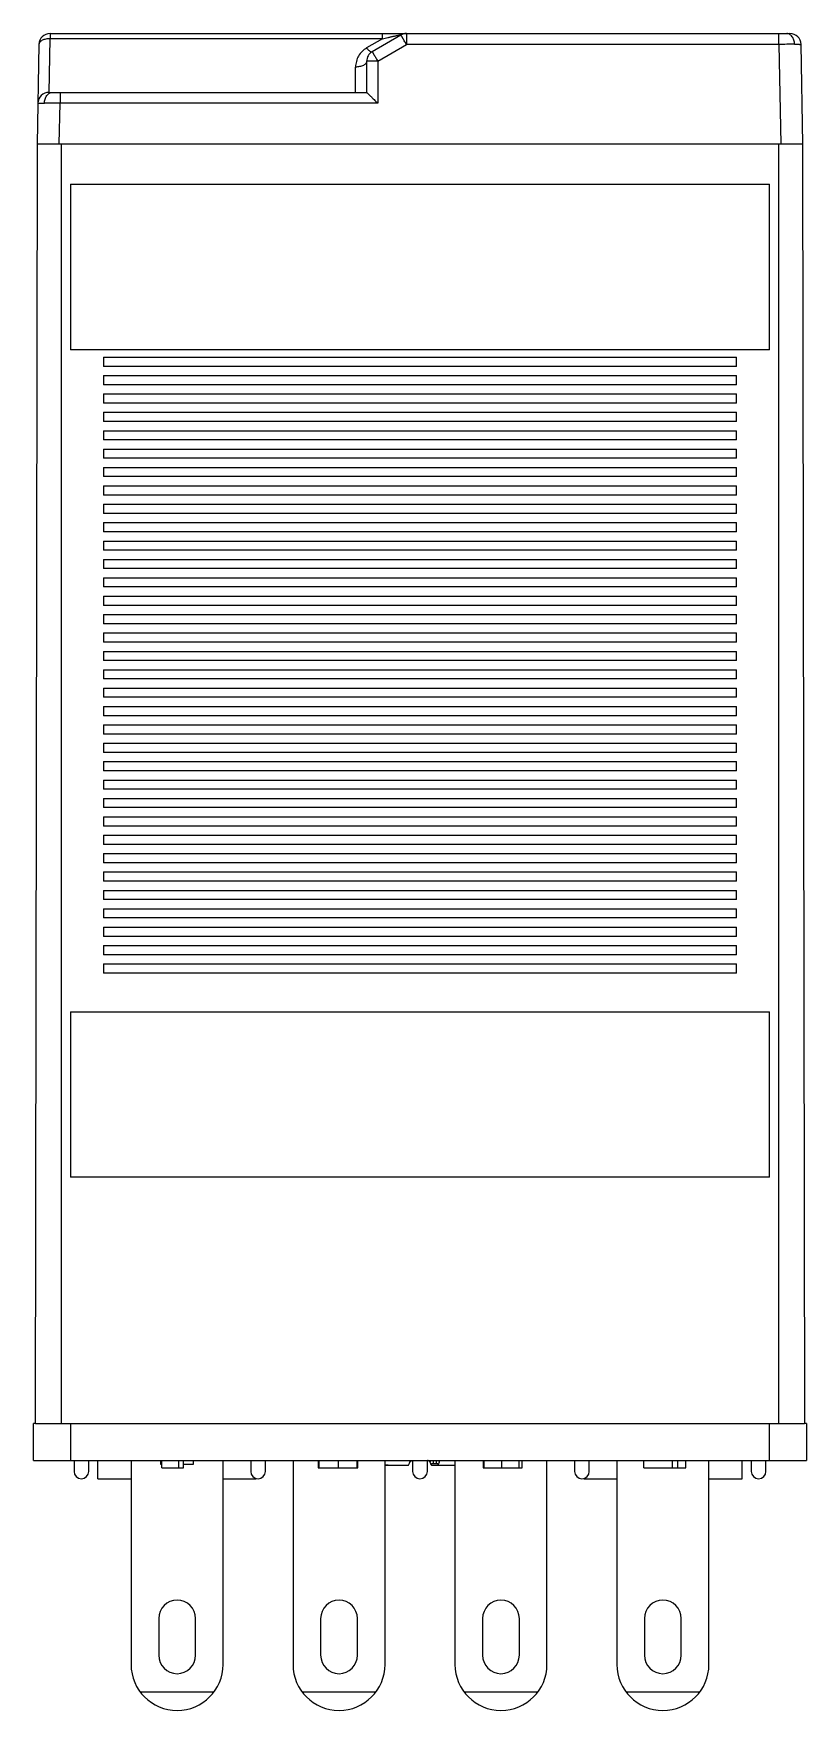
# Model space of a CAD drawing. Header units: millimetres. Extents: x 9.1 to 30.1, y 4.5 to 50.1.
import ezdxf

# ---------------------------------------------------------------- set-up
doc = ezdxf.new("R2010")
doc.units = ezdxf.units.MM
doc.header["$LTSCALE"] = 3.560718
for name, color, linetype in [('00_COMPONENTS', 7, 'CONTINUOUS'), ('00_COMPONENTS_1', 7, 'CONTINUOUS'), ('00_COMPONENTS_3', 7, 'CONTINUOUS'), ('00_COMPONENTS_4', 7, 'CONTINUOUS'), ('00_COMPONENTS_6', 7, 'CONTINUOUS')]:
    doc.layers.add(name, color=color, linetype=linetype)

msp = doc.modelspace()

# ---------------------------------------------------------------- linework, layer by layer
at = {"layer": '00_COMPONENTS', "color": 7}
for p, q in [((9.196, 12.312), (9.257, 47.112)), ((9.846, 47.112), (29.446, 47.112)), ((9.896, 47.112), (9.896, 12.312)), ((29.396, 12.312), (29.396, 47.112)), ((30.035, 47.112), (30.096, 12.312)), ((10.146, 46.012), (10.146, 41.512)), ((10.146, 46.012), (29.146, 46.012)), ((29.146, 41.512), (29.146, 46.012)), ((29.146, 41.512), (10.146, 41.512)), ((11.046, 41.312), (11.046, 41.062)), ((11.046, 41.312), (28.246, 41.312)), ((28.246, 41.062), (11.046, 41.062)), ((28.246, 41.062), (28.246, 41.312)), ((11.046, 40.812), (11.046, 40.562)), ((11.046, 40.812), (28.246, 40.812)), ((28.246, 40.562), (28.246, 40.812)), ((28.246, 40.562), (11.046, 40.562)), ((11.046, 40.312), (11.046, 40.062)), ((11.046, 40.312), (28.246, 40.312)), ((28.246, 40.062), (28.246, 40.312)), ((28.246, 40.062), (11.046, 40.062)), ((11.046, 39.812), (11.046, 39.562)), ((11.046, 39.812), (28.246, 39.812)), ((28.246, 39.562), (28.246, 39.812)), ((28.246, 39.562), (11.046, 39.562)), ((11.046, 39.312), (11.046, 39.062)), ((11.046, 39.312), (28.246, 39.312)), ((28.246, 39.062), (28.246, 39.312)), ((28.246, 39.062), (11.046, 39.062)), ((11.046, 38.812), (11.046, 38.562)), ((11.046, 38.812), (28.246, 38.812)), ((28.246, 38.562), (28.246, 38.812)), ((28.246, 38.562), (11.046, 38.562)), ((11.046, 38.312), (11.046, 38.062)), ((11.046, 38.312), (28.246, 38.312)), ((28.246, 38.062), (28.246, 38.312)), ((28.246, 38.062), (11.046, 38.062)), ((11.046, 37.812), (11.046, 37.562)), ((11.046, 37.812), (28.246, 37.812)), ((28.246, 37.562), (11.046, 37.562)), ((28.246, 37.562), (28.246, 37.812)), ((11.046, 37.312), (11.046, 37.062)), ((11.046, 37.312), (28.246, 37.312)), ((28.246, 37.062), (11.046, 37.062)), ((28.246, 37.062), (28.246, 37.312)), ((11.046, 36.812), (11.046, 36.562)), ((11.046, 36.812), (28.246, 36.812)), ((28.246, 36.562), (11.046, 36.562)), ((28.246, 36.562), (28.246, 36.812)), ((11.046, 36.312), (11.046, 36.062)), ((11.046, 36.312), (28.246, 36.312)), ((28.246, 36.062), (11.046, 36.062)), ((28.246, 36.062), (28.246, 36.312)), ((11.046, 35.812), (11.046, 35.562)), ((11.046, 35.812), (28.246, 35.812)), ((28.246, 35.562), (28.246, 35.812)), ((28.246, 35.562), (11.046, 35.562)), ((11.046, 35.312), (11.046, 35.062)), ((11.046, 35.312), (28.246, 35.312)), ((28.246, 35.062), (28.246, 35.312)), ((28.246, 35.062), (11.046, 35.062)), ((11.046, 34.812), (11.046, 34.562)), ((11.046, 34.812), (28.246, 34.812)), ((28.246, 34.562), (28.246, 34.812)), ((28.246, 34.562), (11.046, 34.562)), ((11.046, 34.312), (11.046, 34.062)), ((11.046, 34.312), (28.246, 34.312)), ((28.246, 34.062), (28.246, 34.312)), ((28.246, 34.062), (11.046, 34.062)), ((11.046, 33.812), (11.046, 33.562)), ((11.046, 33.812), (28.246, 33.812)), ((28.246, 33.562), (28.246, 33.812)), ((28.246, 33.562), (11.046, 33.562)), ((11.046, 33.312), (11.046, 33.062)), ((11.046, 33.312), (28.246, 33.312)), ((28.246, 33.062), (28.246, 33.312)), ((28.246, 33.062), (11.046, 33.062)), ((11.046, 32.812), (11.046, 32.562)), ((11.046, 32.812), (28.246, 32.812)), ((28.246, 32.562), (11.046, 32.562)), ((28.246, 32.562), (28.246, 32.812)), ((11.046, 32.312), (11.046, 32.062)), ((11.046, 32.312), (28.246, 32.312)), ((28.246, 32.062), (11.046, 32.062)), ((28.246, 32.062), (28.246, 32.312)), ((11.046, 31.812), (11.046, 31.562)), ((11.046, 31.812), (28.246, 31.812)), ((28.246, 31.562), (11.046, 31.562)), ((28.246, 31.562), (28.246, 31.812)), ((11.046, 31.312), (11.046, 31.062)), ((11.046, 31.312), (28.246, 31.312)), ((28.246, 31.062), (11.046, 31.062)), ((28.246, 31.062), (28.246, 31.312)), ((11.046, 30.812), (11.046, 30.562)), ((11.046, 30.812), (28.246, 30.812)), ((28.246, 30.562), (11.046, 30.562)), ((28.246, 30.562), (28.246, 30.812)), ((11.046, 30.312), (11.046, 30.062)), ((11.046, 30.312), (28.246, 30.312)), ((28.246, 30.062), (28.246, 30.312)), ((28.246, 30.062), (11.046, 30.062)), ((11.046, 29.812), (11.046, 29.562)), ((11.046, 29.812), (28.246, 29.812)), ((28.246, 29.562), (28.246, 29.812)), ((28.246, 29.562), (11.046, 29.562)), ((11.046, 29.312), (11.046, 29.062)), ((11.046, 29.312), (28.246, 29.312)), ((28.246, 29.062), (28.246, 29.312)), ((28.246, 29.062), (11.046, 29.062)), ((11.046, 28.812), (11.046, 28.562)), ((11.046, 28.812), (28.246, 28.812)), ((28.246, 28.562), (28.246, 28.812)), ((28.246, 28.562), (11.046, 28.562)), ((11.046, 28.312), (11.046, 28.062)), ((11.046, 28.312), (28.246, 28.312)), ((28.246, 28.062), (28.246, 28.312)), ((28.246, 28.062), (11.046, 28.062)), ((11.046, 27.812), (11.046, 27.562)), ((11.046, 27.812), (28.246, 27.812)), ((28.246, 27.562), (11.046, 27.562)), ((28.246, 27.562), (28.246, 27.812)), ((11.046, 27.312), (11.046, 27.062)), ((11.046, 27.312), (28.246, 27.312)), ((28.246, 27.062), (11.046, 27.062)), ((28.246, 27.062), (28.246, 27.312)), ((11.046, 26.812), (11.046, 26.562)), ((11.046, 26.812), (28.246, 26.812)), ((28.246, 26.562), (11.046, 26.562)), ((28.246, 26.562), (28.246, 26.812)), ((11.046, 26.312), (11.046, 26.062)), ((11.046, 26.312), (28.246, 26.312)), ((28.246, 26.062), (11.046, 26.062)), ((28.246, 26.062), (28.246, 26.312)), ((11.046, 25.812), (11.046, 25.562)), ((11.046, 25.812), (28.246, 25.812)), ((28.246, 25.562), (11.046, 25.562)), ((28.246, 25.562), (28.246, 25.812)), ((11.046, 25.312), (11.046, 25.062)), ((11.046, 25.312), (28.246, 25.312)), ((28.246, 25.062), (28.246, 25.312)), ((28.246, 25.062), (11.046, 25.062)), ((11.046, 24.812), (11.046, 24.562)), ((11.046, 24.812), (28.246, 24.812)), ((28.246, 24.562), (28.246, 24.812)), ((28.246, 24.562), (11.046, 24.562)), ((10.146, 23.512), (10.146, 19.012)), ((10.146, 23.512), (29.146, 23.512)), ((29.146, 19.012), (29.146, 23.512)), ((29.146, 19.012), (10.146, 19.012)), ((9.196, 12.312), (30.096, 12.312))]:
    msp.add_line(p, q, dxfattribs=at)
at = {"layer": '00_COMPONENTS_1', "color": 7}
for p, q in [((11.796, 11.312), (11.796, 5.762)), ((12.596, 11.312), (12.596, 11.212)), ((12.596, 11.212), (12.63, 11.212)), ((13.222, 11.212), (13.496, 11.212)), ((13.496, 11.212), (13.496, 11.312)), ((14.296, 5.762), (14.296, 11.312)), ((16.196, 11.312), (16.196, 5.762)), ((18.696, 5.762), (18.696, 11.312)), ((20.596, 11.312), (20.596, 5.762)), ((23.096, 5.762), (23.096, 11.312)), ((24.996, 11.312), (24.996, 5.762)), ((27.496, 5.762), (27.496, 11.312)), ((12.546, 7.012), (12.546, 6.012)), ((13.546, 6.012), (13.546, 7.012)), ((16.946, 7.012), (16.946, 6.012)), ((17.946, 6.012), (17.946, 7.012)), ((21.346, 7.012), (21.346, 6.012)), ((22.346, 6.012), (22.346, 7.012)), ((25.746, 7.012), (25.746, 6.012)), ((26.746, 6.012), (26.746, 7.012)), ((14.046, 5.012), (12.046, 5.012)), ((18.446, 5.012), (16.446, 5.012)), ((22.846, 5.012), (20.846, 5.012)), ((27.246, 5.012), (25.246, 5.012))]:
    msp.add_line(p, q, dxfattribs=at)
for centre, radius, start, end in [((13.046, 7.012), 0.5, 0, 180), ((17.446, 7.012), 0.5, 0, 180), ((21.846, 7.012), 0.5, 0, 180), ((26.246, 7.012), 0.5, 0, 180), ((13.046, 6.012), 0.5, 180, 360), ((17.446, 6.012), 0.5, 180, 360), ((21.846, 6.012), 0.5, 180, 360), ((26.246, 6.012), 0.5, 180, 360), ((13.046, 5.762), 1.25, 180, 360), ((17.446, 5.762), 1.25, 180, 360), ((21.846, 5.762), 1.25, 180, 360), ((26.246, 5.762), 1.25, 180, 360)]:
    msp.add_arc(centre, radius, start, end, dxfattribs=at)
at = {"layer": '00_COMPONENTS_3', "color": 7}
for p, q in [((9.196, 12.312), (9.146, 12.312)), ((9.146, 11.312), (9.146, 12.312)), ((10.146, 12.312), (10.146, 11.312)), ((29.146, 11.312), (29.146, 12.312)), ((30.146, 12.312), (30.096, 12.312)), ((30.146, 12.312), (30.146, 11.312)), ((9.146, 11.312), (30.146, 11.312)), ((10.246, 11.312), (10.246, 11.012)), ((10.646, 11.012), (10.646, 11.312)), ((10.896, 10.812), (10.896, 11.312)), ((12.63, 11.112), (12.63, 11.312)), ((12.63, 11.112), (13.222, 11.112)), ((13.086, 11.312), (13.086, 11.112)), ((13.222, 11.112), (13.222, 11.312)), ((15.046, 11.312), (15.046, 11.012)), ((15.446, 11.012), (15.446, 11.312)), ((16.882, 11.312), (16.882, 11.112)), ((16.882, 11.112), (17.961, 11.112)), ((16.903, 11.112), (16.903, 11.312)), ((17.432, 11.112), (17.432, 11.312)), ((17.939, 11.112), (17.939, 11.312)), ((17.961, 11.112), (17.961, 11.312)), ((19.446, 11.312), (19.446, 11.012)), ((19.846, 11.012), (19.846, 11.312)), ((21.366, 11.312), (21.366, 11.112)), ((21.366, 11.112), (22.424, 11.112)), ((21.387, 11.112), (21.387, 11.312)), ((21.87, 11.112), (21.87, 11.312)), ((22.339, 11.112), (22.339, 11.312)), ((22.424, 11.112), (22.424, 11.312)), ((23.846, 11.312), (23.846, 11.012)), ((24.246, 11.012), (24.246, 11.312)), ((25.724, 11.112), (25.724, 11.312)), ((25.724, 11.112), (26.866, 11.112)), ((26.507, 11.112), (26.507, 11.312)), ((26.655, 11.112), (26.655, 11.312)), ((26.866, 11.112), (26.866, 11.312)), ((28.396, 10.812), (28.396, 11.312)), ((28.646, 11.312), (28.646, 11.012)), ((29.046, 11.012), (29.046, 11.312)), ((10.896, 10.812), (11.796, 10.812)), ((14.296, 10.812), (15.196, 10.812)), ((24.096, 10.812), (24.996, 10.812)), ((27.496, 10.812), (28.396, 10.812))]:
    msp.add_line(p, q, dxfattribs=at)
for centre in [(10.446, 11.012), (15.246, 11.012), (19.646, 11.012), (24.046, 11.012), (28.846, 11.012)]:
    msp.add_arc(centre, 0.2, 180, 360, dxfattribs=at)
at = {"layer": '00_COMPONENTS_4', "color": 7}
for p, q in [((9.293, 49.817), (9.246, 47.112)), ((9.567, 48.512), (9.593, 49.971)), ((9.593, 50.112), (9.593, 49.971)), ((9.593, 50.112), (29.699, 50.112)), ((18.629, 49.971), (9.593, 49.971)), ((18.629, 49.971), (18.195, 49.719)), ((19.126, 50.071), (18.346, 49.618)), ((18.496, 49.364), (19.277, 49.817)), ((18.629, 49.971), (18.629, 50.112)), ((19.277, 50.112), (19.277, 49.817)), ((29.399, 49.817), (19.277, 49.817)), ((29.399, 49.817), (29.399, 50.112)), ((29.399, 49.817), (29.446, 47.112)), ((30.046, 47.112), (29.999, 49.817)), ((18.196, 49.359), (18.196, 48.512)), ((18.496, 49.364), (18.496, 48.217)), ((17.896, 48.512), (17.896, 49.2)), ((9.565, 48.512), (18.196, 48.512)), ((9.865, 48.512), (9.865, 48.217)), ((9.846, 47.112), (9.865, 48.217)), ((18.496, 48.217), (9.865, 48.217)), ((9.246, 47.112), (30.046, 47.112))]:
    msp.add_line(p, q, dxfattribs=at)
for centre, radius, start, end in [((9.593, 49.812), 0.3, 90, 179.0001), ((19.277, 49.812), 0.3, 90, 120.1137), ((29.878, -2.359), 52.178, 90.0599, 90.5257), ((29.699, 49.812), 0.3, 0.9999, 90), ((18.496, 49.359), 0.3, 120.1137, 180), ((9.565, 48.212), 0.3, 90, 179.0001), ((9.387, -3.959), 52.178, 89.4743, 89.9401)]:
    msp.add_arc(centre, radius, start, end, dxfattribs=at)
for points, knots in [([(9.593, 49.971), (9.574, 49.971), (9.536, 49.969), (9.48, 49.961), (9.428, 49.948), (9.383, 49.929), (9.345, 49.906), (9.317, 49.879), (9.298, 49.849), (9.293, 49.827), (9.293, 49.817)], [0, 0, 0, 0, 0.159093, 0.313966, 0.460158, 0.594556, 0.715001, 0.820912, 0.914314, 1, 1, 1, 1]), ([(18.195, 49.719), (18.15, 49.693), (18.066, 49.628), (17.97, 49.503), (17.91, 49.357), (17.896, 49.252), (17.896, 49.2)], [0, 0, 0, 0, 0.250013, 0.499999, 0.749966, 1, 1, 1, 1]), ([(18.195, 49.719), (18.202, 49.71), (18.217, 49.693), (18.239, 49.669), (18.261, 49.649), (18.282, 49.633), (18.301, 49.622), (18.318, 49.615), (18.333, 49.614), (18.342, 49.616), (18.346, 49.618)], [0, 0, 0, 0, 0.181159, 0.352848, 0.510042, 0.648492, 0.765451, 0.86047, 0.936347, 1, 1, 1, 1]), ([(18.629, 49.971), (18.653, 49.976), (18.701, 49.987), (18.76, 50.001), (18.808, 50.012), (18.844, 50.02), (18.88, 50.028), (18.917, 50.036), (18.952, 50.044), (18.988, 50.051), (19.018, 50.057), (19.041, 50.062), (19.058, 50.065), (19.074, 50.068), (19.087, 50.07), (19.097, 50.072), (19.103, 50.073), (19.11, 50.074), (19.115, 50.074), (19.12, 50.075), (19.123, 50.075), (19.126, 50.075), (19.128, 50.075), (19.129, 50.074), (19.129, 50.073), (19.128, 50.073), (19.128, 50.072), (19.127, 50.071), (19.126, 50.071)], [0, 0, 0, 0, 0.142324, 0.285231, 0.356858, 0.428559, 0.50028, 0.57193, 0.643364, 0.714319, 0.784252, 0.818463, 0.851871, 0.884058, 0.914445, 0.928672, 0.941956, 0.954058, 0.964738, 0.973795, 0.981101, 0.986552, 0.990084, 0.991947, 0.993504, 0.994671, 0.996148, 1, 1, 1, 1]), ([(19.277, 49.817), (19.267, 49.834), (19.248, 49.866), (19.225, 49.906), (19.207, 49.937), (19.194, 49.959), (19.182, 49.979), (19.171, 49.997), (19.162, 50.014), (19.153, 50.028), (19.145, 50.041), (19.14, 50.05), (19.136, 50.057), (19.133, 50.06), (19.131, 50.064), (19.13, 50.066), (19.128, 50.068), (19.127, 50.07), (19.127, 50.07), (19.127, 50.071), (19.126, 50.071), (19.126, 50.071), (19.126, 50.071)], [0, 0, 0, 0, 0.195744, 0.384026, 0.47281, 0.556937, 0.63564, 0.708177, 0.7739, 0.832184, 0.882422, 0.924167, 0.941743, 0.957063, 0.970082, 0.980769, 0.989109, 0.99509, 0.997194, 0.998706, 0.999631, 1, 1, 1, 1]), ([(29.823, 49.819), (29.823, 49.837), (29.82, 49.874), (29.808, 49.928), (29.788, 49.98), (29.761, 50.026), (29.728, 50.064), (29.69, 50.092), (29.651, 50.108), (29.624, 50.112), (29.611, 50.112)], [0, 0, 0, 0, 0.135858, 0.276612, 0.417765, 0.554029, 0.681256, 0.79773, 0.90322, 1, 1, 1, 1]), ([(29.823, 49.819), (29.836, 49.819), (29.861, 49.819), (29.896, 49.819), (29.922, 49.819), (29.941, 49.819), (29.952, 49.818), (29.963, 49.818), (29.972, 49.818), (29.98, 49.818), (29.987, 49.818), (29.991, 49.818), (29.994, 49.817), (29.996, 49.817), (29.997, 49.817), (29.998, 49.817), (29.998, 49.817), (29.999, 49.817), (29.999, 49.817)], [0, 0, 0, 0, 0.225369, 0.424211, 0.595444, 0.670369, 0.737987, 0.798162, 0.850759, 0.895645, 0.932685, 0.961746, 0.973245, 0.982701, 0.990101, 0.995435, 0.998703, 1, 1, 1, 1]), ([(18.196, 49.359), (18.196, 49.349), (18.192, 49.328), (18.175, 49.298), (18.146, 49.269), (18.107, 49.244), (18.059, 49.224), (17.989, 49.205), (17.933, 49.2), (17.896, 49.2)], [0, 0, 0, 0, 0.079719, 0.171131, 0.279255, 0.405576, 0.54737, 0.698658, 1, 1, 1, 1]), ([(18.496, 49.364), (18.477, 49.364), (18.438, 49.364), (18.383, 49.364), (18.339, 49.363), (18.306, 49.363), (18.285, 49.363), (18.265, 49.362), (18.247, 49.362), (18.232, 49.361), (18.221, 49.361), (18.214, 49.361), (18.209, 49.36), (18.205, 49.36), (18.202, 49.36), (18.2, 49.36), (18.198, 49.359), (18.197, 49.359), (18.196, 49.359), (18.196, 49.359)], [0, 0, 0, 0, 0.194822, 0.38254, 0.55527, 0.634004, 0.706655, 0.772541, 0.830983, 0.881401, 0.923361, 0.941038, 0.956444, 0.969539, 0.980307, 0.988731, 0.9948, 0.998519, 1, 1, 1, 1]), ([(18.346, 49.618), (18.346, 49.618), (18.346, 49.618), (18.346, 49.618), (18.346, 49.618), (18.347, 49.617), (18.348, 49.616), (18.349, 49.613), (18.351, 49.611), (18.353, 49.608), (18.355, 49.604), (18.359, 49.597), (18.364, 49.588), (18.372, 49.575), (18.381, 49.561), (18.391, 49.544), (18.402, 49.526), (18.413, 49.506), (18.426, 49.484), (18.444, 49.454), (18.467, 49.413), (18.486, 49.381), (18.496, 49.364)], [0, 0, 0, 0, 0.000371, 0.001301, 0.002821, 0.004934, 0.010939, 0.019303, 0.030011, 0.043044, 0.058385, 0.075994, 0.117814, 0.168087, 0.226386, 0.292149, 0.364709, 0.443396, 0.527491, 0.616213, 0.804311, 1, 1, 1, 1]), ([(9.441, 48.219), (9.441, 48.237), (9.444, 48.274), (9.456, 48.328), (9.476, 48.38), (9.503, 48.426), (9.536, 48.464), (9.574, 48.492), (9.613, 48.508), (9.64, 48.512), (9.653, 48.512)], [0, 0, 0, 0, 0.135858, 0.276612, 0.417765, 0.554029, 0.681256, 0.79773, 0.90322, 1, 1, 1, 1]), ([(18.196, 48.512), (18.196, 48.512), (18.196, 48.511), (18.197, 48.511), (18.198, 48.51), (18.199, 48.509), (18.2, 48.508), (18.202, 48.506), (18.206, 48.503), (18.211, 48.499), (18.216, 48.493), (18.222, 48.487), (18.232, 48.478), (18.246, 48.465), (18.264, 48.447), (18.283, 48.428), (18.304, 48.407), (18.326, 48.386), (18.357, 48.355), (18.397, 48.315), (18.446, 48.267), (18.479, 48.233), (18.496, 48.217)], [0, 0, 0, 0, 0.000757, 0.002379, 0.004867, 0.008207, 0.012383, 0.017379, 0.029761, 0.045206, 0.063504, 0.08442, 0.10772, 0.160553, 0.220446, 0.28604, 0.356187, 0.43003, 0.506744, 0.666509, 0.831975, 1, 1, 1, 1]), ([(9.265, 48.217), (9.265, 48.217), (9.266, 48.217), (9.266, 48.217), (9.267, 48.217), (9.268, 48.217), (9.27, 48.217), (9.273, 48.218), (9.278, 48.218), (9.284, 48.218), (9.292, 48.218), (9.301, 48.218), (9.312, 48.218), (9.324, 48.219), (9.342, 48.219), (9.368, 48.219), (9.403, 48.219), (9.428, 48.219), (9.441, 48.219)], [0, 0, 0, 0, 0.001297, 0.004565, 0.009899, 0.017299, 0.026755, 0.038254, 0.067315, 0.104355, 0.149241, 0.201838, 0.262013, 0.329631, 0.404556, 0.575789, 0.774631, 1, 1, 1, 1])]:
    msp.add_open_spline(points, degree=3, knots=knots, dxfattribs=at)
at = {"layer": '00_COMPONENTS_6', "color": 7}
for p, q in [((18.701, 11.186), (18.696, 11.187)), ((18.701, 11.186), (18.696, 11.187)), ((18.701, 11.186), (18.701, 11.199)), ((18.701, 11.186), (19.336, 11.186)), ((19.918, 11.312), (19.918, 11.272)), ((20.133, 11.222), (19.956, 11.222)), ((19.956, 11.186), (19.956, 11.222)), ((19.956, 11.186), (20.591, 11.186)), ((20.005, 11.312), (20.005, 11.222)), ((20.083, 11.312), (20.083, 11.222)), ((20.133, 11.222), (20.133, 11.186)), ((20.171, 11.275), (20.17, 11.27)), ((20.591, 11.186), (20.596, 11.187)), ((20.591, 11.186), (20.596, 11.187))]:
    msp.add_line(p, q, dxfattribs=at)
msp.add_arc((19.29, 14.565), 3.417, 259.9914, 261.4018, dxfattribs=at)
for points, knots in [([(19.336, 11.186), (19.344, 11.197), (19.353, 11.216), (19.365, 11.245), (19.371, 11.261), (19.374, 11.27)], [0, 0, 0, 0, 0.435355, 0.699652, 1, 1, 1, 1]), ([(19.374, 11.27), (19.375, 11.274), (19.38, 11.28), (19.387, 11.286), (19.395, 11.292), (19.405, 11.297), (19.42, 11.303), (19.433, 11.307), (19.442, 11.31)], [0, 0, 0, 0, 0.161558, 0.26239, 0.37849, 0.510432, 0.658333, 1, 1, 1, 1]), ([(19.881, 11.302), (19.876, 11.303), (19.866, 11.307), (19.856, 11.31), (19.851, 11.312)], [0, 0, 0, 0, 0.473957, 1, 1, 1, 1]), ([(19.918, 11.272), (19.917, 11.275), (19.913, 11.28), (19.905, 11.288), (19.894, 11.295), (19.885, 11.299), (19.881, 11.302)], [0, 0, 0, 0, 0.182747, 0.405643, 0.677098, 1, 1, 1, 1]), ([(19.956, 11.186), (19.952, 11.191), (19.945, 11.203), (19.936, 11.223), (19.926, 11.246), (19.921, 11.263), (19.918, 11.272)], [0, 0, 0, 0, 0.20281, 0.434389, 0.698848, 1, 1, 1, 1]), ([(20.115, 11.313), (20.123, 11.311), (20.135, 11.308), (20.149, 11.302), (20.157, 11.297), (20.163, 11.292), (20.167, 11.287), (20.17, 11.281), (20.171, 11.277), (20.171, 11.275)], [0, 0, 0, 0, 0.351704, 0.499767, 0.629258, 0.741127, 0.837482, 0.921925, 1, 1, 1, 1]), ([(20.17, 11.27), (20.167, 11.261), (20.161, 11.245), (20.15, 11.216), (20.14, 11.197), (20.133, 11.186)], [0, 0, 0, 0, 0.300379, 0.564697, 1, 1, 1, 1])]:
    msp.add_open_spline(points, degree=3, knots=knots, dxfattribs=at)

doc.saveas('drawing.dxf')
